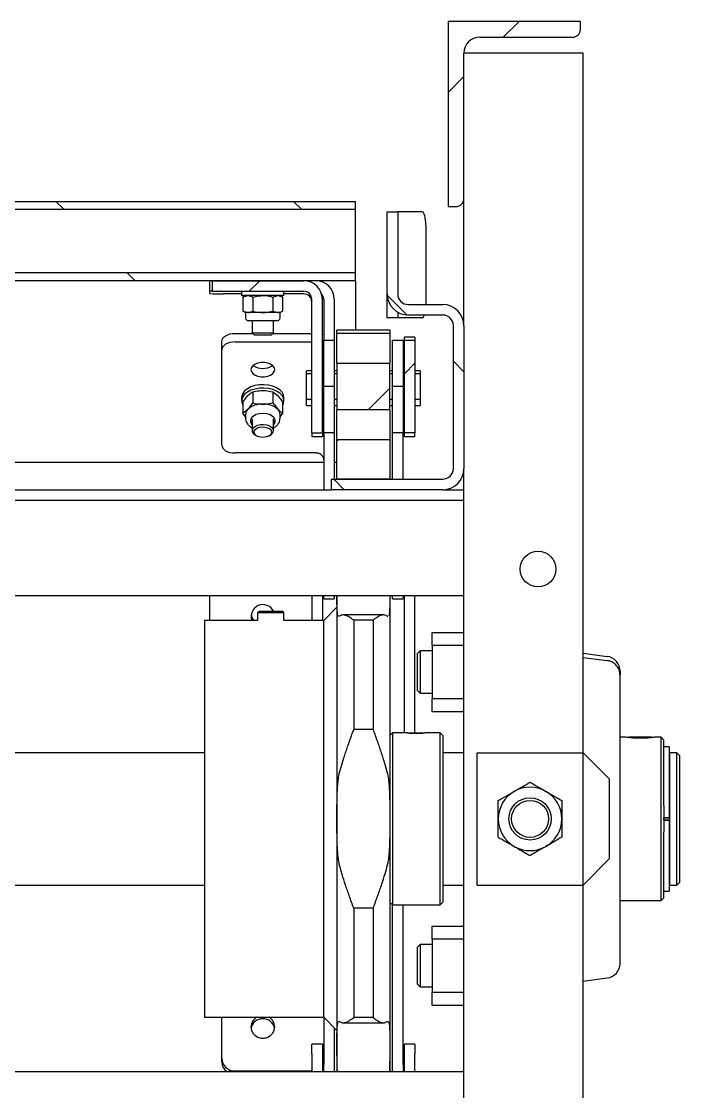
# Model space of a CAD drawing. Header units: millimetres. Extents: x 0 to 11880, y 0 to 8400.
# Drawn here: x 3435.8 to 3684.5, y 5195.1 to 5599.5 of the extents above; entities that cross this region are included whole.
import ezdxf

# ---------------------------------------------------------------- set-up
doc = ezdxf.new("R2010")
doc.units = ezdxf.units.MM
doc.header["$LTSCALE"] = 20

msp = doc.modelspace()

# ---------------------------------------------------------------- hatches: boundary and pattern name
at = {"linetype": 'Continuous', "lineweight": 18}
h = msp.add_hatch(dxfattribs=at)
h.set_pattern_fill('ANSI31', scale=20, style=0)
edge = h.paths.add_edge_path(flags=0)
edge.add_line((3647.02, 5596.53), (3647.02, 5599.53))
edge.add_line((3647.02, 5599.53), (3597.02, 5599.53))
edge.add_line((3597.02, 5599.53), (3597.02, 5529.53))
edge.add_line((3597.02, 5529.53), (3600.02, 5529.53))
edge.add_arc((3600.02, 5532.53), 3, 270, 360)
edge.add_line((3603.02, 5532.53), (3603.02, 5587.53))
edge.add_arc((3609.02, 5587.53), 6, 90, 180, ccw=False)
edge.add_line((3609.02, 5593.53), (3644.02, 5593.53))
edge.add_arc((3644.02, 5596.53), 3, 270, 360)
h = msp.add_hatch(dxfattribs=at)
h.set_pattern_fill('ANSI31', scale=20, angle=90, style=0)
h.paths.add_polyline_path([(3182.02, 5528.52), (3562.02, 5528.52), (3562.02, 5531.52), (3182.02, 5531.52)], flags=0)
h = msp.add_hatch(dxfattribs=at)
h.set_pattern_fill('ANSI31', scale=20, angle=90, style=0)
edge = h.paths.add_edge_path(flags=0)
edge.add_line((3553.02, 5426.53), (3553.02, 5422.53))
edge.add_line((3553.02, 5422.53), (3595.02, 5422.53))
edge.add_arc((3595.02, 5430.53), 8, 270, 360)
edge.add_line((3603.02, 5430.53), (3603.02, 5484.53))
edge.add_arc((3595.02, 5484.53), 8, 0, 90)
edge.add_line((3595.02, 5492.53), (3582.02, 5492.53))
edge.add_arc((3582.02, 5496.53), 4, 180, 270, ccw=False)
edge.add_line((3578.02, 5496.53), (3578.02, 5527.53))
edge.add_line((3578.02, 5527.53), (3574.02, 5527.53))
edge.add_line((3574.02, 5527.53), (3574.02, 5496.53))
edge.add_arc((3582.02, 5496.53), 8, 180, 270)
edge.add_line((3582.02, 5488.53), (3595.02, 5488.53))
edge.add_arc((3595.02, 5484.53), 4, 0, 90, ccw=False)
edge.add_line((3599.02, 5484.53), (3599.02, 5430.53))
edge.add_arc((3595.02, 5430.53), 4, 270, 360, ccw=False)
edge.add_line((3595.02, 5426.53), (3553.02, 5426.53))
h = msp.add_hatch(dxfattribs=at)
h.set_pattern_fill('ANSI31', scale=20, angle=90, style=0)
h.paths.add_polyline_path([(3182.02, 5501.52), (3562.02, 5501.52), (3562.02, 5504.52), (3182.02, 5504.52)], flags=0)
h = msp.add_hatch(dxfattribs=at)
h.set_pattern_fill('ANSI31', scale=20, style=0)
edge = h.paths.add_edge_path(flags=0)
edge.add_line((3545.52, 5494.52), (3545.52, 5444.02))
edge.add_line((3545.52, 5444.02), (3549.52, 5444.02))
edge.add_line((3549.52, 5444.02), (3549.52, 5494.52))
edge.add_arc((3542.52, 5494.52), 7, 0, 90)
edge.add_line((3542.52, 5501.52), (3507.91, 5501.52))
edge.add_line((3507.91, 5501.52), (3507.91, 5497.52))
edge.add_line((3507.91, 5497.52), (3542.52, 5497.52))
edge.add_arc((3542.52, 5494.52), 3, 0, 90, ccw=False)
h = msp.add_hatch(dxfattribs=at)
h.set_pattern_fill('ANSI31', scale=20, style=0)
h.paths.add_polyline_path([(3584.52, 5444.02), (3584.52, 5479.02), (3580.52, 5479.02), (3580.52, 5444.02)], flags=0)
h = msp.add_hatch(dxfattribs=at)
h.set_pattern_fill('ANSI31', scale=20, style=0)
h.paths.add_polyline_path([(3575.02, 5470.32), (3555.02, 5470.32), (3555.02, 5452.71), (3575.02, 5452.71)], flags=0)
h = msp.add_hatch(dxfattribs=at)
h.set_pattern_fill('ANSI31', scale=20, style=0)
h.paths.add_polyline_path([(3575.02, 5441.53), (3555.02, 5441.53), (3555.02, 5426.53), (3575.02, 5426.53)], flags=0)

# ---------------------------------------------------------------- linework, layer by layer
at = {"color": 7, "linetype": 'Continuous', "lineweight": 25}
for p, q in [((3597.02, 5599.53), (3597.02, 5529.53)), ((3647.02, 5599.53), (3597.02, 5599.53)), ((3647.02, 5596.53), (3647.02, 5599.53)), ((3609.02, 5593.53), (3644.02, 5593.53)), ((3603.02, 5532.53), (3603.02, 5587.53)), ((3648.02, 5587.53), (3603.02, 5587.53)), ((3648.02, 5323.13), (3648.02, 5587.53)), ((3182.02, 5531.52), (3562.02, 5531.52)), ((3562.02, 5528.52), (3562.02, 5531.52)), ((3597.02, 5529.53), (3600.02, 5529.53)), ((3603.02, 5484.53), (3603.02, 5532.53)), ((3182.02, 5528.52), (3562.02, 5528.52)), ((3562.02, 5525.52), (3562.02, 5528.52)), ((3562.02, 5507.52), (3562.02, 5525.52)), ((3574.02, 5496.53), (3574.02, 5527.53)), ((3574.02, 5527.53), (3578.02, 5527.53)), ((3578.02, 5527.53), (3578.02, 5496.53)), ((3587.31, 5527.53), (3578.02, 5527.53)), ((3588.6, 5522.53), (3588.6, 5492.53)), ((3562.02, 5504.52), (3562.02, 5507.52)), ((3562.02, 5504.52), (3182.02, 5504.52)), ((3562.02, 5501.52), (3182.02, 5501.52)), ((3507.02, 5497.52), (3507.02, 5501.52)), ((3507.91, 5501.52), (3507.91, 5497.52)), ((3507.91, 5501.52), (3542.52, 5501.52)), ((3562.02, 5501.52), (3562.02, 5504.52)), ((3562.02, 5501.52), (3562.02, 5495.42)), ((3507.91, 5497.52), (3507.02, 5497.52)), ((3507.02, 5496.68), (3507.02, 5497.52)), ((3507.91, 5497.52), (3542.52, 5497.52)), ((3519.02, 5497.52), (3519.02, 5495.92)), ((3535.02, 5495.92), (3535.02, 5497.52)), ((3519.02, 5496.55), (3512.02, 5496.55)), ((3535.02, 5495.92), (3519.02, 5495.92)), ((3520.52, 5495.92), (3519.51, 5495.34)), ((3519.51, 5495.34), (3521.39, 5495.92)), ((3519.51, 5495.34), (3519.51, 5490.06)), ((3523.27, 5495.34), (3523.27, 5490.06)), ((3530.77, 5495.34), (3532.65, 5495.92)), ((3530.77, 5495.34), (3530.77, 5490.06)), ((3534.52, 5495.34), (3533.52, 5495.92)), ((3534.52, 5495.34), (3534.52, 5490.06)), ((3542.52, 5496.55), (3535.02, 5496.55)), ((3545.52, 5444.02), (3545.52, 5494.52)), ((3549.52, 5495.35), (3549.46, 5496.26)), ((3549.52, 5444.02), (3549.52, 5494.52)), ((3550.02, 5494.52), (3550.02, 5479.02)), ((3554.02, 5494.52), (3554.02, 5479.02)), ((3562.02, 5495.42), (3562.02, 5487.02)), ((3574.02, 5487.53), (3574.02, 5496.53)), ((3519.51, 5490.06), (3520.52, 5489.48)), ((3519.51, 5490.06), (3521.39, 5489.48)), ((3520.52, 5489.48), (3520.52, 5487.44)), ((3521.39, 5489.48), (3520.52, 5489.48)), ((3527.02, 5489.48), (3521.39, 5489.48)), ((3532.65, 5489.48), (3527.02, 5489.48)), ((3530.77, 5490.06), (3532.65, 5489.48)), ((3533.52, 5489.48), (3532.65, 5489.48)), ((3533.52, 5489.48), (3534.52, 5490.06)), ((3533.52, 5487.44), (3533.52, 5489.48)), ((3578.02, 5489.6), (3578.02, 5487.53)), ((3582.02, 5492.53), (3595.02, 5492.53)), ((3532.5, 5486.42), (3521.54, 5486.42)), ((3523.02, 5486.42), (3523.02, 5481.81)), ((3531.02, 5481.81), (3531.02, 5486.42)), ((3562.02, 5487.02), (3562.02, 5482.77)), ((3578.02, 5487.53), (3574.02, 5487.53)), ((3587.31, 5487.53), (3578.02, 5487.53)), ((3595.02, 5488.53), (3582.02, 5488.53)), ((3516.52, 5481.62), (3523.21, 5481.62)), ((3523.02, 5481.81), (3523.71, 5481.12)), ((3523.02, 5481.81), (3531.02, 5481.81)), ((3523.71, 5481.12), (3530.33, 5481.12)), ((3530.33, 5481.12), (3531.02, 5481.81)), ((3530.83, 5481.62), (3545.52, 5481.62)), ((3575.02, 5482.77), (3555.02, 5482.77)), ((3555.02, 5481.52), (3555.02, 5482.77)), ((3575.02, 5481.52), (3555.02, 5481.52)), ((3555.02, 5470.32), (3555.02, 5481.52)), ((3575.02, 5482.77), (3575.02, 5481.52)), ((3575.02, 5481.52), (3575.02, 5470.32)), ((3599.02, 5430.53), (3599.02, 5484.53)), ((3603.02, 5484.53), (3603.02, 5430.53)), ((3511.52, 5475.42), (3511.52, 5478.62)), ((3516.52, 5478.42), (3545.52, 5478.42)), ((3550.02, 5461.52), (3550.02, 5479.02)), ((3550.02, 5479.02), (3554.02, 5479.02)), ((3554.02, 5479.02), (3554.02, 5461.52)), ((3576.02, 5461.52), (3576.02, 5479.02)), ((3576.02, 5479.02), (3580.02, 5479.02)), ((3580.02, 5479.02), (3580.02, 5461.52)), ((3584.52, 5480.23), (3580.52, 5480.23)), ((3580.52, 5479.02), (3580.52, 5480.23)), ((3580.52, 5444.02), (3580.52, 5479.02)), ((3580.52, 5479.02), (3584.52, 5479.02)), ((3584.52, 5480.23), (3584.52, 5479.02)), ((3584.52, 5479.02), (3584.52, 5444.02)), ((3511.52, 5439.41), (3511.52, 5475.42)), ((3555.02, 5470.32), (3575.02, 5470.32)), ((3555.02, 5470.32), (3555.02, 5452.71)), ((3575.02, 5452.71), (3575.02, 5470.32)), ((3545.52, 5467.52), (3543.52, 5467.52)), ((3543.52, 5466.27), (3543.52, 5467.52)), ((3545.52, 5466.27), (3543.52, 5466.27)), ((3543.52, 5456.77), (3543.52, 5466.27)), ((3550.02, 5467.52), (3549.52, 5467.52)), ((3550.02, 5466.27), (3549.52, 5466.27)), ((3555.02, 5467.52), (3554.02, 5467.52)), ((3555.02, 5466.27), (3554.02, 5466.27)), ((3576.02, 5467.52), (3575.02, 5467.52)), ((3576.02, 5466.27), (3575.02, 5466.27)), ((3580.52, 5467.52), (3580.02, 5467.52)), ((3580.52, 5466.27), (3580.02, 5466.27)), ((3586.52, 5467.52), (3584.52, 5467.52)), ((3586.52, 5466.27), (3584.52, 5466.27)), ((3586.52, 5467.52), (3586.52, 5466.27)), ((3586.52, 5466.27), (3586.52, 5456.77)), ((3550.02, 5444.02), (3550.02, 5461.52)), ((3554.02, 5461.52), (3550.02, 5461.52)), ((3554.02, 5461.52), (3554.02, 5444.02)), ((3576.02, 5444.02), (3576.02, 5461.52)), ((3580.02, 5461.52), (3576.02, 5461.52)), ((3580.02, 5461.52), (3580.02, 5444.02)), ((3519.02, 5457.41), (3519.02, 5456.13)), ((3519.51, 5455.67), (3521.39, 5458.08)), ((3523.27, 5459.57), (3523.27, 5455.35)), ((3530.77, 5459.57), (3532.65, 5458.08)), ((3530.77, 5459.57), (3530.77, 5455.35)), ((3535.02, 5456.13), (3535.02, 5457.41)), ((3543.52, 5456.77), (3545.52, 5456.77)), ((3543.52, 5455.31), (3543.52, 5456.77)), ((3549.52, 5456.77), (3550.02, 5456.77)), ((3554.02, 5456.77), (3555.02, 5456.77)), ((3575.02, 5456.77), (3576.02, 5456.77)), ((3580.02, 5456.77), (3580.52, 5456.77)), ((3584.52, 5456.77), (3586.52, 5456.77)), ((3586.52, 5456.77), (3586.52, 5454.36)), ((3519.51, 5455.67), (3519.51, 5451.45)), ((3519.51, 5451.45), (3521.39, 5452.93)), ((3530.77, 5455.35), (3532.65, 5452.93)), ((3534.52, 5455.67), (3534.52, 5451.45)), ((3543.52, 5454.36), (3543.52, 5455.31)), ((3543.52, 5454.36), (3545.52, 5454.36)), ((3549.52, 5454.36), (3550.02, 5454.36)), ((3554.02, 5454.36), (3555.02, 5454.36)), ((3555.02, 5441.53), (3555.02, 5452.71)), ((3575.02, 5452.71), (3555.02, 5452.71)), ((3575.02, 5454.36), (3576.02, 5454.36)), ((3575.02, 5452.71), (3575.02, 5441.53)), ((3580.02, 5454.36), (3580.52, 5454.36)), ((3584.52, 5454.36), (3586.52, 5454.36)), ((3520.52, 5450.13), (3519.51, 5451.45)), ((3520.52, 5450.98), (3520.52, 5449.35)), ((3523.02, 5449.35), (3523.02, 5444.85)), ((3531.02, 5444.85), (3531.02, 5449.35)), ((3534.52, 5451.45), (3533.52, 5450.15)), ((3533.52, 5449.35), (3533.52, 5450.98)), ((3522.77, 5446.02), (3523.02, 5445.67)), ((3531.02, 5445.67), (3531.31, 5446.1)), ((3524.37, 5443.04), (3524.83, 5442.8)), ((3529.21, 5442.8), (3529.66, 5443.04)), ((3545.52, 5444.02), (3549.52, 5444.02)), ((3545.52, 5444.02), (3545.52, 5442.7)), ((3545.52, 5442.69), (3545.52, 5442.7)), ((3545.52, 5442.69), (3549.52, 5442.69)), ((3549.52, 5444.02), (3549.52, 5442.7)), ((3549.52, 5442.7), (3549.52, 5442.69)), ((3554.02, 5444.02), (3550.02, 5444.02)), ((3550.02, 5444.02), (3550.02, 5422.53)), ((3554.02, 5444.02), (3554.02, 5426.53)), ((3555.02, 5426.53), (3555.02, 5441.53)), ((3555.02, 5441.53), (3575.02, 5441.53)), ((3575.02, 5441.53), (3575.02, 5426.53)), ((3580.02, 5444.02), (3576.02, 5444.02)), ((3576.02, 5426.53), (3576.02, 5444.02)), ((3580.02, 5426.53), (3580.02, 5444.02)), ((3584.52, 5444.02), (3580.52, 5444.02)), ((3580.52, 5442.7), (3580.52, 5444.02)), ((3580.52, 5442.69), (3580.52, 5442.7)), ((3580.52, 5442.69), (3584.52, 5442.69)), ((3584.52, 5442.7), (3584.52, 5444.02)), ((3584.52, 5442.7), (3584.52, 5442.69)), ((3547.02, 5436.41), (3516.52, 5436.41)), ((3194.02, 5433), (3550.02, 5433)), ((3554.02, 5433), (3555.02, 5433)), ((3603.02, 5422.53), (3603.02, 5430.53)), ((3553.02, 5426.53), (3595.02, 5426.53)), ((3553.02, 5422.53), (3553.02, 5426.53)), ((3575.02, 5426.53), (3555.02, 5426.53)), ((3191.02, 5422.53), (3553.02, 5422.53)), ((3595.02, 5422.53), (3553.02, 5422.53)), ((3595.02, 5422.53), (3603.02, 5422.53)), ((3603.02, 5421.53), (3603.02, 5422.53)), ((3603.02, 5418.53), (3603.02, 5421.53)), ((3141.02, 5418.53), (3603.02, 5418.53)), ((3603.02, 5412.53), (3603.02, 5418.53)), ((3603.02, 5385.53), (3603.02, 5412.53)), ((3603.02, 5382.53), (3603.02, 5385.53)), ((3141.02, 5382.53), (3603.02, 5382.53)), ((3507.02, 5373.13), (3507.02, 5382.53)), ((3545.52, 5382.53), (3545.52, 5373.13)), ((3549.52, 5382.53), (3549.52, 5373.13)), ((3550.02, 5381.31), (3550.02, 5382.53)), ((3550.02, 5381.31), (3554.02, 5381.31)), ((3554.02, 5382.53), (3554.02, 5381.31)), ((3555.02, 5382.53), (3555.02, 5298.13)), ((3575.02, 5382.53), (3575.02, 5298.13)), ((3576.02, 5381.31), (3576.02, 5382.53)), ((3576.02, 5381.31), (3580.02, 5381.31)), ((3580.02, 5382.53), (3580.02, 5381.31)), ((3580.52, 5330.63), (3580.52, 5382.53)), ((3584.52, 5330.63), (3584.52, 5382.53)), ((3603.02, 5152.75), (3603.02, 5382.53)), ((3525.85, 5376.63), (3525.02, 5376.15)), ((3525.02, 5376.15), (3525.02, 5373.13)), ((3525.02, 5376.15), (3534.76, 5376.15)), ((3525.85, 5376.63), (3533.98, 5376.63)), ((3533.98, 5376.63), (3534.19, 5376.63)), ((3535.02, 5376.15), (3534.19, 5376.63)), ((3534.76, 5376.15), (3535.02, 5376.15)), ((3535.02, 5373.13), (3535.02, 5376.15)), ((3555.02, 5378.13), (3550.02, 5373.13)), ((3525.02, 5373.13), (3505.02, 5373.13)), ((3505.02, 5373.13), (3505.02, 5223.13)), ((3550.02, 5373.13), (3535.02, 5373.13)), ((3550.02, 5223.13), (3550.02, 5373.13)), ((3556.01, 5374.72), (3555.78, 5374.69)), ((3572.69, 5375.2), (3557.34, 5375.2)), ((3568.67, 5373.18), (3561.37, 5373.18)), ((3561.37, 5373.18), (3561.37, 5331.89)), ((3568.67, 5373.18), (3568.67, 5331.89)), ((3591.02, 5368.63), (3603.02, 5368.63)), ((3591.02, 5363.63), (3591.02, 5368.63)), ((3603.02, 5363.63), (3591.02, 5363.63)), ((3591.02, 5363.63), (3591.02, 5343.63)), ((3586.42, 5361.63), (3585.32, 5360.53)), ((3585.32, 5360.53), (3585.32, 5346.73)), ((3591.02, 5361.63), (3586.42, 5361.63)), ((3586.42, 5361.63), (3586.42, 5345.63)), ((3648.02, 5360.73), (3657.1, 5359.54)), ((3648.02, 5359.18), (3657.19, 5357.97)), ((3662.02, 5353.93), (3662.02, 5352.43)), ((3662.02, 5243.51), (3662.02, 5352.43)), ((3585.32, 5346.73), (3586.42, 5345.63)), ((3586.42, 5345.63), (3591.02, 5345.63)), ((3591.02, 5343.63), (3603.02, 5343.63)), ((3591.02, 5338.63), (3591.02, 5343.63)), ((3603.02, 5338.63), (3591.02, 5338.63)), ((3568.67, 5331.89), (3561.37, 5331.89)), ((3576.02, 5330.63), (3575.02, 5329.63)), ((3581.62, 5330.63), (3576.02, 5330.63)), ((3576.02, 5330.63), (3576.02, 5265.63)), ((3581.71, 5330.63), (3588.33, 5330.63)), ((3594.02, 5330.63), (3588.38, 5330.63)), ((3595.02, 5329.63), (3594.02, 5330.63)), ((3594.02, 5265.63), (3594.02, 5330.63)), ((3595.02, 5329.63), (3595.02, 5266.63)), ((3664.01, 5329.03), (3662.02, 5329.03)), ((3665.3, 5329.03), (3665.13, 5328.87)), ((3673.94, 5329.03), (3665.3, 5329.03)), ((3674.11, 5328.86), (3673.94, 5329.03)), ((3677.52, 5329.03), (3675.29, 5329.03)), ((3678.62, 5327.93), (3677.52, 5329.03)), ((3677.52, 5298.13), (3677.52, 5329.03)), ((3678.62, 5303.16), (3678.62, 5327.93)), ((3505.02, 5323.13), (3239.02, 5323.13)), ((3603.02, 5323.13), (3595.02, 5323.13)), ((3608.02, 5273.13), (3608.02, 5323.13)), ((3608.02, 5323.13), (3648.02, 5323.13)), ((3648.02, 5323.13), (3658.02, 5313.13)), ((3648.02, 5273.13), (3648.02, 5323.13)), ((3680.62, 5325.42), (3678.62, 5325.42)), ((3680.62, 5325.42), (3680.62, 5306.19)), ((3683.52, 5323.13), (3680.77, 5323.13)), ((3680.77, 5298.13), (3680.77, 5323.13)), ((3684.52, 5322.13), (3683.52, 5323.13)), ((3683.52, 5273.13), (3683.52, 5323.13)), ((3684.52, 5322.13), (3684.52, 5274.13)), ((3658.02, 5283.13), (3658.02, 5313.13)), ((3678.62, 5303.02), (3678.62, 5302.38)), ((3678.62, 5303.02), (3678.62, 5303.02)), ((3680.62, 5306.19), (3680.62, 5303.16)), ((3680.62, 5303.16), (3680.62, 5303.02)), ((3680.62, 5303.02), (3680.62, 5302.38)), ((3678.62, 5302.38), (3678.62, 5298.63)), ((3678.62, 5298.63), (3680.62, 5298.63)), ((3678.62, 5298.63), (3678.62, 5298.62)), ((3680.62, 5302.38), (3680.62, 5298.63)), ((3680.62, 5298.63), (3680.62, 5298.51)), ((3555.02, 5298.13), (3555.02, 5213.26)), ((3575.02, 5298.13), (3575.02, 5213.26)), ((3677.52, 5267.23), (3677.52, 5298.13)), ((3678.62, 5298.13), (3678.62, 5298.51)), ((3678.62, 5297.74), (3678.62, 5298.13)), ((3678.62, 5297.64), (3678.62, 5297.63)), ((3678.62, 5297.63), (3680.62, 5297.63)), ((3678.62, 5297.63), (3678.62, 5293.88)), ((3678.83, 5298.51), (3680.55, 5298.51)), ((3678.83, 5297.74), (3680.55, 5297.74)), ((3680.62, 5297.74), (3680.62, 5297.63)), ((3680.62, 5297.63), (3680.62, 5293.88)), ((3680.77, 5273.13), (3680.77, 5298.13)), ((3678.62, 5293.88), (3678.62, 5293.24)), ((3678.62, 5293.24), (3678.62, 5293.23)), ((3678.62, 5268.33), (3678.62, 5293.09)), ((3680.62, 5293.88), (3680.62, 5293.24)), ((3680.62, 5293.24), (3680.62, 5293.09)), ((3680.62, 5293.09), (3680.62, 5290.07)), ((3680.62, 5290.07), (3680.62, 5270.83)), ((3658.02, 5283.13), (3648.02, 5273.13)), ((3239.02, 5273.13), (3505.02, 5273.13)), ((3595.02, 5273.13), (3603.02, 5273.13)), ((3608.02, 5273.13), (3648.02, 5273.13)), ((3648.02, 4947.53), (3648.02, 5273.13)), ((3678.62, 5270.83), (3680.62, 5270.83)), ((3680.77, 5273.13), (3683.52, 5273.13)), ((3683.52, 5273.13), (3684.52, 5274.13)), ((3575.02, 5266.63), (3576.02, 5265.63)), ((3594.02, 5265.63), (3595.02, 5266.63)), ((3662.02, 5267.23), (3677.52, 5267.23)), ((3677.52, 5267.23), (3678.62, 5268.33)), ((3568.67, 5264.37), (3561.37, 5264.37)), ((3561.37, 5264.37), (3561.37, 5223.08)), ((3568.67, 5264.37), (3568.67, 5223.08)), ((3576.02, 5265.63), (3594.02, 5265.63)), ((3576.02, 5205.31), (3576.02, 5265.63)), ((3580.02, 5205.31), (3580.02, 5265.63)), ((3591.02, 5257.63), (3603.02, 5257.63)), ((3591.02, 5252.63), (3591.02, 5257.63)), ((3586.42, 5250.63), (3585.32, 5249.53)), ((3591.02, 5250.63), (3586.42, 5250.63)), ((3586.42, 5250.63), (3586.42, 5234.63)), ((3603.02, 5252.63), (3591.02, 5252.63)), ((3591.02, 5252.63), (3591.02, 5232.63)), ((3585.32, 5249.53), (3585.32, 5235.73)), ((3648.02, 5236.8), (3657.19, 5238)), ((3585.32, 5235.73), (3586.42, 5234.63)), ((3586.42, 5234.63), (3591.02, 5234.63)), ((3591.02, 5232.63), (3603.02, 5232.63)), ((3591.02, 5227.63), (3591.02, 5232.63)), ((3603.02, 5227.63), (3591.02, 5227.63)), ((3505.02, 5223.13), (3550.02, 5223.13)), ((3511.52, 5207.6), (3511.52, 5223.13)), ((3550.02, 5223.13), (3555.02, 5218.13)), ((3550.02, 5223.13), (3550.02, 5205.3)), ((3568.67, 5223.08), (3561.37, 5223.08)), ((3554.02, 5219.13), (3554.02, 5205.3)), ((3557.35, 5221.06), (3572.69, 5221.06)), ((3574.03, 5221.53), (3574.26, 5221.57)), ((3549.52, 5212.95), (3545.52, 5212.95)), ((3545.52, 5209.35), (3545.52, 5212.95)), ((3549.52, 5212.95), (3549.52, 5209.35)), ((3555.02, 5213.26), (3555.02, 5202.53)), ((3575.02, 5213.26), (3575.02, 5202.53)), ((3584.52, 5212.94), (3580.52, 5212.94)), ((3580.52, 5209.34), (3580.52, 5212.94)), ((3584.52, 5212.94), (3584.52, 5209.34)), ((3511.52, 5206.39), (3511.52, 5207.6)), ((3545.52, 5209.35), (3545.52, 5202.53)), ((3549.52, 5209.35), (3549.52, 5202.53)), ((3580.52, 5202.53), (3580.52, 5209.34)), ((3584.52, 5202.53), (3584.52, 5209.34)), ((3603.02, 5202.53), (3141.02, 5202.53)), ((3545.52, 5202.84), (3516.52, 5202.84)), ((3550.02, 5202.53), (3550.02, 5205.3)), ((3554.02, 5205.3), (3554.02, 5202.53)), ((3576.02, 5202.53), (3576.02, 5205.31)), ((3580.02, 5205.31), (3580.02, 5202.53))]:
    msp.add_line(p, q, dxfattribs=at)
at = {"color": 7, "linetype": 'Continuous', "lineweight": 25, "flags": 128}
for points in [[(3588.6, 5522.53), (3588.58, 5523.5), (3588.5, 5524.44), (3588.38, 5525.3), (3588.22, 5526.06), (3588.03, 5526.68), (3587.8, 5527.15), (3587.56, 5527.43), (3587.31, 5527.53)], [(3587.31, 5487.53), (3587.56, 5487.62), (3587.8, 5487.91), (3588.03, 5488.37), (3588.08, 5488.53)], [(3511.52, 5478.62), (3511.62, 5479.2), (3511.9, 5479.76), (3512.36, 5480.28), (3512.98, 5480.74), (3513.74, 5481.11), (3514.61, 5481.39), (3515.54, 5481.56), (3516.52, 5481.62)], [(3550.02, 5481.08), (3549.7, 5481.19), (3549.52, 5481.25)], [(3516.52, 5478.42), (3515.54, 5478.36), (3514.61, 5478.19), (3513.74, 5477.91), (3512.98, 5477.54), (3512.36, 5477.08), (3511.9, 5476.57), (3511.62, 5476), (3511.52, 5475.42)], [(3531.52, 5467.91), (3531.34, 5468.68), (3530.8, 5469.37), (3529.97, 5469.96), (3528.89, 5470.37), (3527.66, 5470.59), (3526.38, 5470.59), (3525.15, 5470.37), (3524.07, 5469.96), (3523.23, 5469.37), (3522.7, 5468.68), (3522.52, 5467.91), (3522.7, 5467.15), (3523.23, 5466.45), (3524.07, 5465.87), (3525.15, 5465.46), (3526.38, 5465.24), (3527.66, 5465.24), (3528.89, 5465.46), (3529.97, 5465.87), (3530.8, 5466.45), (3531.34, 5467.15), (3531.52, 5467.91)], [(3535.02, 5457.41), (3534.83, 5458.44), (3534.28, 5459.43), (3533.39, 5460.32), (3532.2, 5461.07), (3530.77, 5461.65), (3529.16, 5462.04), (3527.45, 5462.21), (3525.72, 5462.15), (3524.06, 5461.87), (3522.53, 5461.39), (3521.21, 5460.71), (3520.16, 5459.89), (3519.44, 5458.94), (3519.07, 5457.93), (3519.02, 5457.41)], [(3535.02, 5456.13), (3534.83, 5457.16), (3534.28, 5458.15), (3533.39, 5459.04), (3532.2, 5459.79), (3530.77, 5460.37), (3529.16, 5460.76), (3527.45, 5460.93), (3525.72, 5460.87), (3524.06, 5460.59), (3522.53, 5460.11), (3521.21, 5459.43), (3520.16, 5458.61), (3519.44, 5457.66), (3519.07, 5456.65), (3519.07, 5455.61), (3519.44, 5454.6), (3519.51, 5454.47)], [(3534.52, 5454.47), (3534.83, 5455.1), (3535.02, 5456.13)], [(3531.02, 5447.04), (3531.31, 5447.36), (3531.69, 5448.13), (3531.69, 5448.94), (3531.31, 5449.71), (3530.58, 5450.39), (3529.57, 5450.91), (3528.35, 5451.25), (3527.02, 5451.36), (3525.69, 5451.25), (3524.47, 5450.91), (3523.46, 5450.39), (3522.73, 5449.71), (3522.35, 5448.94), (3522.35, 5448.13), (3522.73, 5447.36), (3523.02, 5447.04)], [(3522.35, 5448.94), (3522.73, 5448.17), (3523.02, 5447.85)], [(3531.02, 5447.85), (3531.31, 5448.17), (3531.68, 5448.94)], [(3524.37, 5443.04), (3524.09, 5443.21), (3523.42, 5443.8), (3523.06, 5444.49), (3523.06, 5445.2), (3523.42, 5445.89), (3524.09, 5446.48), (3525.02, 5446.93), (3526.13, 5447.19), (3527.32, 5447.24), (3528.48, 5447.08), (3529.51, 5446.72), (3530.32, 5446.2), (3530.84, 5445.55), (3531.02, 5444.85), (3531.02, 5444.85)], [(3530.33, 5444.29), (3530.15, 5443.65), (3529.63, 5443.07), (3528.83, 5442.63), (3527.83, 5442.37), (3526.75, 5442.31), (3525.69, 5442.47), (3524.78, 5442.83), (3524.11, 5443.35), (3523.75, 5443.97), (3523.75, 5444.62), (3524.11, 5445.24), (3524.78, 5445.76), (3525.69, 5446.11), (3526.75, 5446.27), (3527.83, 5446.22), (3528.83, 5445.96), (3529.63, 5445.51), (3530.15, 5444.94), (3530.33, 5444.29)], [(3511.52, 5439.41), (3511.62, 5438.82), (3511.9, 5438.26), (3512.36, 5437.74), (3512.98, 5437.28), (3513.74, 5436.91), (3514.61, 5436.63), (3515.54, 5436.46), (3516.52, 5436.41)], [(3524.6, 5223.13), (3524.07, 5222.75), (3523.23, 5221.83), (3522.7, 5220.72), (3522.52, 5219.51), (3522.7, 5218.31), (3523.23, 5217.2), (3524.07, 5216.27), (3525.15, 5215.61), (3526.38, 5215.27), (3527.66, 5215.27), (3528.89, 5215.61), (3529.97, 5216.27), (3530.8, 5217.2), (3531.34, 5218.31), (3531.52, 5219.51)]]:
    msp.add_lwpolyline(points, dxfattribs=at)
at = {"color": 7, "linetype": 'Continuous', "lineweight": 25}
for centre, radius in [((3631.02, 5392.53), 6.75), ((3628.02, 5298.13), 8), ((3628.02, 5298.13), 7)]:
    msp.add_circle(centre, radius, dxfattribs=at)
for centre, radius, start, end in [((3644.02, 5596.53), 3, 270, 0), ((3609.02, 5587.53), 6, 90, 180), ((3600.02, 5532.53), 3, 270, 0), ((3542.52, 5494.52), 7, 0, 90), ((3547.02, 5494.52), 7, 0, 90), ((3542.52, 5494.52), 3, 0, 90), ((3510.77, 5545.32), 48.78, 265.5903, 271.4673), ((3542.52, 5493.55), 3, 0.0095, 90.0094), ((3547.02, 5494.52), 3, 0, 42.9893), ((3582.02, 5496.53), 8, 180, 270), ((3582.02, 5496.53), 4, 180, 270), ((3595.02, 5484.53), 8, 0, 90), ((3521.54, 5487.44), 1.02, 180, 270), ((3532.5, 5487.44), 1.02, 270, 0), ((3595.02, 5484.53), 4, 0, 90), ((3547.94, 5475.99), 2.08, 0.6944, 40.6138), ((3527.02, 5474.68), 6.31, 234.9321, 305.0679), ((3523.35, 5450.89), 2.83, 133.7857, 178.0978), ((3526.63, 5446.92), 7.98, 87.1802, 131.0438), ((3527.41, 5446.92), 7.98, 48.9562, 92.8198), ((3530.69, 5450.89), 2.83, 1.9022, 46.2143), ((3528.82, 5445.09), 2.21, 292.3591, 353.7054), ((3547.29, 5433.67), 2.75, 7.0533, 95.6366), ((3595.02, 5430.53), 8, 270, 0), ((3595.02, 5430.53), 4, 270, 0), ((3527.06, 5374.63), 4.47, 26.4698, 199.7077), ((3526.72, 5375.99), 4.2, 188.7313, 222.9261), ((3656.36, 5353.93), 5.66, 0, 82.5), ((3585.02, 5363.03), 32.58, 264.0105, 275.915), ((3680.55, 5321.84), 0.215, 287.5973, 0), ((3628.02, 5298.13), 12, 120, 180), ((3628.02, 5298.13), 12, 60, 120), ((3628.02, 5298.13), 12, 0, 60), ((3628.02, 5298.13), 12, 180, 240), ((3628.02, 5298.13), 12, 300, 0), ((3628.02, 5298.13), 12, 240, 300), ((3680.55, 5274.41), 0.215, 0, 72.4027), ((3656.47, 5243.51), 5.55, 277.5, 0), ((3526.92, 5218.17), 4.41, 88.6622, 170.4391), ((3527.12, 5218.17), 4.41, 9.5609, 91.3378), ((3527.26, 5219.47), 4.26, 0.5826, 59.258), ((3516.4, 5207.73), 4.89, 181.4233, 271.3559), ((3516.22, 5206.42), 4.7, 180.4181, 236.0312), ((3549.35, 5203.92), 0.693, 284.4177, 346.0764)]:
    msp.add_arc(centre, radius, start, end, dxfattribs=at)
for points, knots in [([(3521.39, 5495.92), (3521.43, 5495.92), (3522.07, 5495.91), (3522.69, 5495.61), (3523.27, 5495.34)], [0, 0, 0, 0, 0.0702148, 1, 1, 1, 1]), ([(3523.27, 5495.34), (3523.58, 5495.42), (3524.8, 5495.76), (3526.08, 5495.85), (3527.02, 5495.92)], [0, 0, 0, 0, 0.257551, 1, 1, 1, 1]), ([(3527.02, 5495.92), (3527.36, 5495.91), (3528.63, 5495.88), (3529.87, 5495.56), (3530.77, 5495.34)], [0, 0, 0, 0, 0.268634, 1, 1, 1, 1]), ([(3532.65, 5495.92), (3532.69, 5495.92), (3533.33, 5495.91), (3533.95, 5495.61), (3534.52, 5495.34)], [0, 0, 0, 0, 0.070215, 1, 1, 1, 1]), ([(3521.39, 5489.48), (3521.43, 5489.48), (3522.07, 5489.49), (3522.69, 5489.78), (3523.27, 5490.06)], [0, 0, 0, 0, 0.070215, 1, 1, 1, 1]), ([(3523.27, 5490.06), (3523.58, 5489.97), (3524.8, 5489.63), (3526.08, 5489.54), (3527.02, 5489.48)], [0, 0, 0, 0, 0.2575513, 1, 1, 1, 1]), ([(3527.02, 5489.48), (3527.36, 5489.49), (3528.63, 5489.52), (3529.87, 5489.83), (3530.77, 5490.06)], [0, 0, 0, 0, 0.268634, 1, 1, 1, 1]), ([(3532.65, 5489.48), (3532.69, 5489.48), (3533.33, 5489.49), (3533.95, 5489.78), (3534.52, 5490.06)], [0, 0, 0, 0, 0.070215, 1, 1, 1, 1]), ([(3521.39, 5458.08), (3521.43, 5458.13), (3522.07, 5458.78), (3522.69, 5459.19), (3523.27, 5459.57)], [0, 0, 0, 0, 0.0702148, 1, 1, 1, 1]), ([(3523.27, 5459.57), (3523.58, 5459.64), (3524.8, 5459.91), (3526.08, 5459.98), (3527.02, 5460.03)], [0, 0, 0, 0, 0.257551, 1, 1, 1, 1]), ([(3527.02, 5460.03), (3527.36, 5460.03), (3528.63, 5460), (3529.87, 5459.75), (3530.77, 5459.57)], [0, 0, 0, 0, 0.268634, 1, 1, 1, 1]), ([(3532.65, 5458.08), (3532.69, 5458.04), (3533.33, 5457.37), (3533.95, 5456.49), (3534.52, 5455.67)], [0, 0, 0, 0, 0.0702148, 1, 1, 1, 1]), ([(3521.39, 5452.93), (3521.43, 5452.98), (3522.07, 5453.64), (3522.69, 5454.53), (3523.27, 5455.35)], [0, 0, 0, 0, 0.070215, 1, 1, 1, 1]), ([(3523.27, 5455.35), (3523.58, 5455.28), (3524.8, 5455), (3526.08, 5454.93), (3527.02, 5454.88)], [0, 0, 0, 0, 0.2575513, 1, 1, 1, 1]), ([(3527.02, 5454.88), (3527.36, 5454.89), (3528.63, 5454.91), (3529.87, 5455.16), (3530.77, 5455.35)], [0, 0, 0, 0, 0.268634, 1, 1, 1, 1]), ([(3532.65, 5452.93), (3532.69, 5452.89), (3533.33, 5452.23), (3533.95, 5451.82), (3534.52, 5451.45)], [0, 0, 0, 0, 0.070215, 1, 1, 1, 1]), ([(3520.54, 5449.33), (3520.53, 5449.29), (3520.48, 5448.92), (3520.7, 5448.23), (3521.17, 5447.35), (3521.95, 5446.59), (3522.58, 5446.11), (3523, 5445.94), (3523.02, 5445.93)], [0, 0, 0, 0, 0.032844, 0.265903, 0.496916, 0.735693, 0.985873, 1, 1, 1, 1]), ([(3531.02, 5445.96), (3531.23, 5446.06), (3531.84, 5446.36), (3532.57, 5447.01), (3533.18, 5447.86), (3533.5, 5448.66), (3533.48, 5449.16), (3533.48, 5449.34)], [0, 0, 0, 0, 0.140157, 0.406748, 0.641302, 0.866126, 1, 1, 1, 1]), ([(3555.64, 5374.66), (3555.54, 5374.79), (3555.35, 5375.05), (3555.19, 5376.14), (3555.09, 5377.71), (3555.03, 5379.8), (3555.02, 5381.5), (3555.02, 5382.47), (3555.02, 5382.53)], [0, 0, 0, 0, 0.19965, 0.393668, 0.593293, 0.787723, 0.987743, 1, 1, 1, 1]), ([(3575.02, 5382.53), (3575.02, 5381.91), (3575.01, 5380.5), (3574.98, 5378.58), (3574.91, 5376.81), (3574.78, 5375.47), (3574.62, 5375.04), (3574.54, 5374.83)], [0, 0, 0, 0, 0.151726, 0.347121, 0.562877, 0.784925, 1, 1, 1, 1]), ([(3561.37, 5373.18), (3560.81, 5373.61), (3559.69, 5374.48), (3558.23, 5375.12), (3556.95, 5375.3), (3556.32, 5374.92), (3556.01, 5374.72)], [0, 0, 0, 0, 0.244841, 0.491556, 0.744588, 1, 1, 1, 1]), ([(3574.03, 5374.72), (3573.73, 5374.91), (3573.13, 5375.29), (3571.88, 5375.14), (3570.41, 5374.52), (3569.25, 5373.62), (3568.67, 5373.18)], [0, 0, 0, 0, 0.244509, 0.49122, 0.744545, 1, 1, 1, 1]), ([(3574.26, 5374.66), (3574.25, 5374.65), (3574.18, 5374.6), (3574.1, 5374.67), (3574.03, 5374.72)], [0, 0, 0, 0, 0.263971, 1, 1, 1, 1]), ([(3662.02, 5352.43), (3662, 5352.78), (3661.95, 5353.75), (3661.37, 5355.28), (3660.15, 5356.74), (3658.68, 5357.66), (3657.63, 5357.88), (3657.19, 5357.97)], [0, 0, 0, 0, 0.128184, 0.36429, 0.599732, 0.834046, 1, 1, 1, 1]), ([(3556.01, 5315.67), (3556.31, 5316.76), (3556.91, 5318.94), (3558.16, 5322.82), (3559.63, 5327.09), (3560.79, 5330.28), (3561.37, 5331.89)], [0, 0, 0, 0, 0.244509, 0.49122, 0.744545, 1, 1, 1, 1]), ([(3568.67, 5331.89), (3569.23, 5330.35), (3570.35, 5327.26), (3571.81, 5323.03), (3573.09, 5319.08), (3573.72, 5316.81), (3574.03, 5315.67)], [0, 0, 0, 0, 0.244841, 0.491556, 0.744588, 1, 1, 1, 1]), ([(3675.29, 5329.03), (3675.24, 5329.02), (3675.14, 5329), (3674.33, 5328.88), (3673.08, 5328.74), (3671.4, 5328.61), (3669.44, 5328.56), (3667.44, 5328.63), (3665.68, 5328.79), (3664.48, 5328.94), (3663.92, 5329.03), (3663.99, 5329.02), (3664.01, 5329.02)], [0, 0, 0, 0, 0.092617, 0.186659, 0.286263, 0.394185, 0.509145, 0.627449, 0.745569, 0.859451, 0.96453, 1, 1, 1, 1]), ([(3555.02, 5298.13), (3555.02, 5299.12), (3555.02, 5301.14), (3555.06, 5304.21), (3555.13, 5307.28), (3555.27, 5310.19), (3555.49, 5312.78), (3555.74, 5314.55), (3555.94, 5315.41), (3556.01, 5315.67)], [0, 0, 0, 0, 0.140838, 0.284844, 0.443855, 0.607504, 0.766013, 0.929164, 1, 1, 1, 1]), ([(3574.03, 5315.67), (3574.16, 5315.07), (3574.43, 5313.84), (3574.68, 5311.44), (3574.85, 5308.67), (3574.95, 5305.63), (3575, 5302.34), (3575.02, 5299.81), (3575.02, 5298.39), (3575.02, 5298.13)], [0, 0, 0, 0, 0.157971, 0.320531, 0.478508, 0.641049, 0.79936, 0.962223, 1, 1, 1, 1]), ([(3622.02, 5308.52), (3622.16, 5308.6), (3623.24, 5309.22), (3625.27, 5310.4), (3627.1, 5311.45), (3628.02, 5311.98)], [0, 0, 0, 0, 0.070099, 0.530789, 1, 1, 1, 1]), ([(3628.02, 5311.98), (3628.52, 5311.69), (3630.48, 5310.56), (3632.51, 5309.39), (3634.02, 5308.52)], [0, 0, 0, 0, 0.257551, 1, 1, 1, 1]), ([(3616.02, 5305.06), (3616.99, 5305.62), (3618.96, 5306.75), (3620.99, 5307.93), (3622.02, 5308.52)], [0, 0, 0, 0, 0.495458, 1, 1, 1, 1]), ([(3634.02, 5308.52), (3634.56, 5308.2), (3636.6, 5307.03), (3638.57, 5305.89), (3640.02, 5305.06)], [0, 0, 0, 0, 0.268634, 1, 1, 1, 1]), ([(3616.02, 5298.13), (3616.02, 5298.29), (3616.02, 5299.53), (3616.02, 5301.88), (3616.02, 5303.99), (3616.02, 5305.06)], [0, 0, 0, 0, 0.070099, 0.530789, 1, 1, 1, 1]), ([(3640.02, 5305.06), (3640.02, 5303.93), (3640.02, 5301.66), (3640.02, 5299.31), (3640.02, 5298.13)], [0, 0, 0, 0, 0.495458, 1, 1, 1, 1]), ([(3556.01, 5280.58), (3555.88, 5281.19), (3555.61, 5282.41), (3555.36, 5284.82), (3555.18, 5287.58), (3555.09, 5290.63), (3555.03, 5293.91), (3555.02, 5296.44), (3555.02, 5297.86), (3555.02, 5298.13)], [0, 0, 0, 0, 0.157971, 0.320531, 0.478508, 0.641049, 0.79936, 0.962223, 1, 1, 1, 1]), ([(3575.02, 5298.13), (3575.02, 5297.13), (3575.01, 5295.12), (3574.98, 5292.05), (3574.91, 5288.97), (3574.77, 5286.06), (3574.55, 5283.47), (3574.3, 5281.7), (3574.09, 5280.84), (3574.03, 5280.58)], [0, 0, 0, 0, 0.1408378, 0.2848437, 0.443855, 0.6075039, 0.7660134, 0.929164, 1, 1, 1, 1]), ([(3616.02, 5291.2), (3616.02, 5292.32), (3616.02, 5294.59), (3616.02, 5296.94), (3616.02, 5298.13)], [0, 0, 0, 0, 0.495458, 1, 1, 1, 1]), ([(3640.02, 5298.13), (3640.02, 5297.96), (3640.02, 5296.72), (3640.02, 5294.37), (3640.02, 5292.26), (3640.02, 5291.2)], [0, 0, 0, 0, 0.070099, 0.530789, 1, 1, 1, 1]), ([(3616.02, 5291.2), (3616.52, 5290.91), (3618.48, 5289.78), (3620.51, 5288.61), (3622.02, 5287.73)], [0, 0, 0, 0, 0.257551, 1, 1, 1, 1]), ([(3640.02, 5291.2), (3639.04, 5290.64), (3637.08, 5289.5), (3635.04, 5288.33), (3634.02, 5287.73)], [0, 0, 0, 0, 0.495458, 1, 1, 1, 1]), ([(3622.02, 5287.73), (3622.56, 5287.42), (3624.6, 5286.25), (3626.57, 5285.11), (3628.02, 5284.27)], [0, 0, 0, 0, 0.2686336, 1, 1, 1, 1]), ([(3634.02, 5287.73), (3633.88, 5287.65), (3632.8, 5287.03), (3630.77, 5285.86), (3628.94, 5284.8), (3628.02, 5284.27)], [0, 0, 0, 0, 0.070099, 0.530789, 1, 1, 1, 1]), ([(3561.37, 5264.37), (3560.81, 5265.9), (3559.69, 5268.99), (3558.23, 5273.23), (3556.95, 5277.18), (3556.32, 5279.44), (3556.01, 5280.58)], [0, 0, 0, 0, 0.2448408, 0.4915555, 0.7445881, 1, 1, 1, 1]), ([(3574.03, 5280.58), (3573.73, 5279.49), (3573.13, 5277.31), (3571.88, 5273.44), (3570.41, 5269.16), (3569.25, 5265.97), (3568.67, 5264.37)], [0, 0, 0, 0, 0.2445094, 0.4912196, 0.7445445, 1, 1, 1, 1]), ([(3556.01, 5221.53), (3556.31, 5221.34), (3556.91, 5220.97), (3558.16, 5221.11), (3559.63, 5221.73), (3560.79, 5222.63), (3561.37, 5223.08)], [0, 0, 0, 0, 0.244509, 0.49122, 0.744545, 1, 1, 1, 1]), ([(3568.67, 5223.08), (3569.23, 5222.65), (3570.35, 5221.78), (3571.81, 5221.13), (3573.09, 5220.95), (3573.72, 5221.34), (3574.03, 5221.53)], [0, 0, 0, 0, 0.244841, 0.491556, 0.744588, 1, 1, 1, 1]), ([(3555.02, 5213.26), (3555.02, 5214.04), (3555.02, 5215.62), (3555.06, 5217.68), (3555.13, 5219.44), (3555.26, 5220.78), (3555.42, 5221.21), (3555.5, 5221.42)], [0, 0, 0, 0, 0.183858, 0.371853, 0.579435, 0.793072, 1, 1, 1, 1]), ([(3555.78, 5221.59), (3555.79, 5221.61), (3555.85, 5221.66), (3555.94, 5221.59), (3556.01, 5221.53)], [0, 0, 0, 0, 0.263971, 1, 1, 1, 1]), ([(3574.4, 5221.59), (3574.5, 5221.46), (3574.69, 5221.21), (3574.85, 5220.11), (3574.95, 5218.54), (3575, 5216.46), (3575.02, 5214.61), (3575.02, 5213.47), (3575.02, 5213.26)], [0, 0, 0, 0, 0.193059, 0.380673, 0.573708, 0.76172, 0.955138, 1, 1, 1, 1]), ([(3555.22, 5202.53), (3555.21, 5202.69), (3555.15, 5204), (3555.09, 5206.41), (3555.03, 5209.64), (3555.02, 5211.88), (3555.02, 5213.04), (3555.02, 5213.26)], [0, 0, 0, 0, 0.042592, 0.341002, 0.631645, 0.930647, 1, 1, 1, 1]), ([(3575.02, 5213.26), (3575.02, 5212.43), (3575.01, 5210.75), (3574.98, 5207.84), (3574.92, 5205.07), (3574.84, 5203.24), (3574.81, 5202.53)], [0, 0, 0, 0, 0.258669, 0.523157, 0.815202, 1, 1, 1, 1])]:
    msp.add_open_spline(points, degree=3, knots=knots, dxfattribs=at)

doc.saveas('drawing.dxf')
